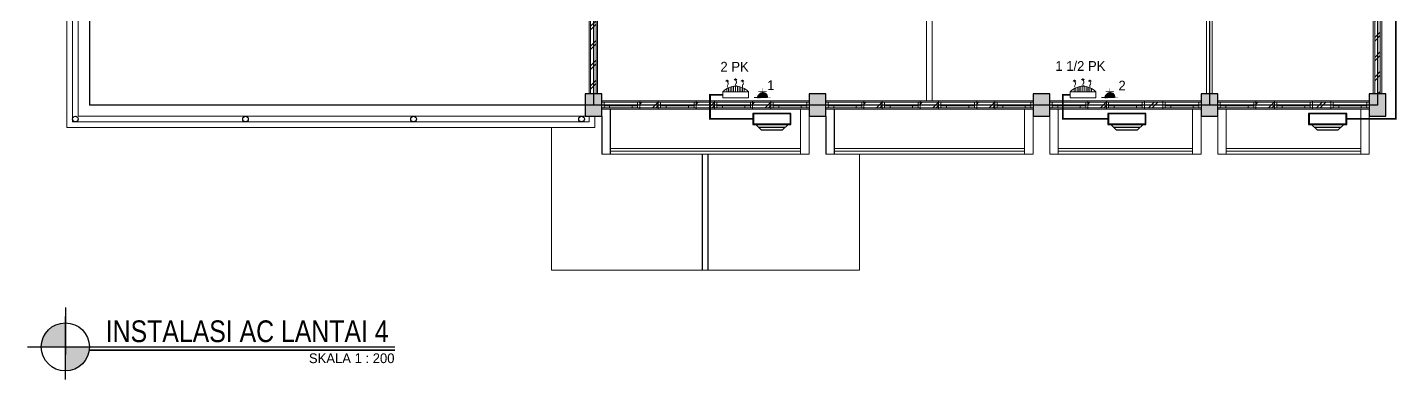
# Model space of a CAD drawing. Header units: millimetres. Extents: x -11 to 19657, y -101 to 50073.
# Drawn here: x 11271 to 16161, y 23905 to 25163 of the extents above; entities that cross this region are included whole.
import ezdxf

# ---------------------------------------------------------------- set-up
doc = ezdxf.new("R2010")
doc.units = ezdxf.units.MM
doc.linetypes.add('DASHED', pattern=[0.75, 0.5, -0.25])
for name, color, linetype in [('AC', 4, 'Continuous'), ('D1', 1, 'Continuous'), ('D2', 3, 'Continuous'), ('HT', 8, 'Continuous'), ('potongan', 210, 'Continuous')]:
    doc.layers.add(name, color=color, linetype=linetype)
for name, color, linetype, lineweight in [('ars', 11, 'Continuous', 5), ('DENAH', 7, 'Continuous', 0), ('dinding', 5, 'Continuous', 15), ('KOLOM', 1, 'Continuous', 30), ('kus', 63, 'Continuous', 15), ('LAMPU-LISTRIK', 22, 'Continuous', 0), ('lan', 7, 'Continuous', 15), ('PARTISI', 190, 'Continuous', 9), ('SANITAIR', 4, 'Continuous', 5), ('sol kol', 8, 'Continuous', 0)]:
    doc.layers.add(name, color=color, linetype=linetype, lineweight=lineweight)
doc.layers.add('as', color=1, linetype='Continuous', plot=False)
doc.styles.add('NOT', font='ARIALN.TTF')
doc.styles.add('style2', font='verdana.ttf')

# ---------------------------------------------------------------- blocks, each defined once
blk = doc.blocks.new('K1')
at = {"layer": 'KOLOM'}
blk.add_lwpolyline([(0.2, 0.15), (-0.2, 0.15), (-0.2, -0.15), (0.2, -0.15), (0.2, 0.15)], dxfattribs=at)
blk = doc.blocks.new('H')
at = {"layer": 'LAMPU-LISTRIK', "ltscale": 2}
blk.add_line((2116771, -303777), (2116700, -303777), dxfattribs=at)
at = {"layer": 'LAMPU-LISTRIK', "ltscale": 2, "const_width": 10}
for points in [[(2116880, -303647), (2116880, -303577)], [(2116700, -303777), (2116771, -303777)], [(2116970, -303647), (2116790, -303647)], [(2117060, -303777), (2116989, -303777)]]:
    blk.add_lwpolyline(points, dxfattribs=at)
blk.add_lwpolyline([(2116989, -303777, 1), (2116771, -303777)], format="xyb", dxfattribs=at)
blk = doc.blocks.new('01AROR1k')
for points in [[(21, 21), (16, 26), (0, 0)], [(21, -21), (16, -26), (0, 0)]]:
    blk.add_lwpolyline(points, close=True)
for centre, radius, start, end in [((13, 44), 46, 253.9459, 313.0849), ((68, -15), 35.6, 46.9151, 133.0849), ((120, 40), 40.1, 226.9151, 313.0849)]:
    blk.add_arc(centre, radius, start, end)
blk = doc.blocks.new('FDS')
at = {"layer": 'LAMPU-LISTRIK', "color": 2}
for p, q in [((4834.5, 21594.7), (4834.5, 21573.6)), ((4925.4, 21594.7), (4834.5, 21594.7)), ((4834.5, 21573.6), (4925.4, 21573.6)), ((4849, 21561.6), (4849, 21573.6)), ((4854.9, 21558.5), (4854.9, 21573.6)), ((4861, 21556.1), (4861, 21573.6)), ((4866.8, 21554.5), (4866.8, 21573.6)), ((4872.8, 21553.5), (4872.8, 21573.6)), ((4880, 21553.1), (4880, 21573.6)), ((4887.1, 21553.5), (4887.1, 21573.6)), ((4893.2, 21554.5), (4893.2, 21573.6)), ((4899, 21556.1), (4899, 21573.6)), ((4905, 21558.5), (4905, 21573.6)), ((4910.9, 21561.6), (4910.9, 21573.6)), ((4925.4, 21594.7), (4925.4, 21573.6))]:
    blk.add_line(p, q, dxfattribs=at)
blk.add_arc((4880, 21613.6), 60.5, 221.3856, 318.6144, dxfattribs=at)
at = {"layer": 'LAMPU-LISTRIK', "color": 2, "xscale": -0.1783600000298975, "yscale": 0.1783600000298975, "zscale": 0.17836, "rotation": 270}
for p in [(4850, 21531.2), (4879.9, 21526.2), (4904.1, 21531.1)]:
    blk.add_blockref('01AROR1k', p, dxfattribs=at)
blk = doc.blocks.new('HGD')
at = {"layer": 'AC'}
blk.add_line((4713.8, 19028.2), (4809.3, 19028.2), dxfattribs=at)
for points in [[(4693.4, 19037.9), (4829.7, 19037.9), (4829.7, 19076.8), (4693.4, 19076.8)], [(4695.4, 19039.9), (4827.8, 19039.9), (4827.8, 19074.9), (4695.4, 19074.9)]]:
    blk.add_lwpolyline(points, close=True, dxfattribs=at)
blk.add_lwpolyline([(4704.1, 19037.9), (4723.6, 19018.4), (4799.5, 19018.4), (4819, 19037.9)], dxfattribs=at)

msp = doc.modelspace()

# ---------------------------------------------------------------- hatches: boundary and pattern name
at = {"layer": 'ars'}
h = msp.add_hatch(dxfattribs=at)
h.set_pattern_fill('TEMBOK', color=256, scale=50)
h.set_pattern_definition([(45, (14092.17, 24845.925), (-35.3553, 35.3553), []), (45, (14104.67, 24845.925), (-35.3553, 35.3553), [])])
h.paths.add_polyline_path([(13302.17, 24925.92), (13302.17, 25745.92), (13282.17, 25745.92), (13282.17, 24925.92)])
h = msp.add_hatch(dxfattribs=at)
h.set_pattern_fill('TEMBOK', color=256, scale=50)
h.set_pattern_definition([(45, (13892.17, 24845.925), (-35.3553, 35.3553), []), (45, (13904.67, 24845.925), (-35.3553, 35.3553), [])])
h.paths.add_polyline_path([(16102.17, 24925.92), (16102.17, 25745.92), (16082.17, 25745.92), (16082.17, 24925.92)])
h = msp.add_hatch(dxfattribs=at)
h.set_pattern_fill('TEMBOK', color=256, scale=50)
h.set_pattern_definition([(45, (12632.17, 24570.925), (-35.3553, 35.3553), []), (45, (12644.67, 24570.925), (-35.3553, 35.3553), [])])
h.paths.add_polyline_path([(13523.51, 24895.92), (13458.17, 24895.92), (13458.17, 24875.92), (13523.51, 24875.92)])
h = msp.add_hatch(dxfattribs=at)
h.set_pattern_fill('TEMBOK', color=256, scale=50)
h.set_pattern_definition([(45, (12833.506, 24570.925), (-35.3553, 35.3553), []), (45, (12846.006, 24570.925), (-35.3553, 35.3553), [])])
h.paths.add_polyline_path([(13724.84, 24895.92), (13659.51, 24895.92), (13659.51, 24875.92), (13724.84, 24875.92)])
h = msp.add_hatch(dxfattribs=at)
h.set_pattern_fill('TEMBOK', color=256, scale=50)
h.set_pattern_definition([(45, (13034.84, 24570.925), (-35.3553, 35.3553), []), (45, (13047.34, 24570.925), (-35.3553, 35.3553), [])])
h.paths.add_polyline_path([(13926.17, 24895.92), (13860.84, 24895.92), (13860.84, 24875.92), (13926.17, 24875.92)])
h = msp.add_hatch(dxfattribs=at)
h.set_pattern_fill('TEMBOK', color=256, scale=50)
h.set_pattern_definition([(45, (13432.17, 24570.925), (-35.3553, 35.3553), []), (45, (13444.67, 24570.925), (-35.3553, 35.3553), [])])
h.paths.add_polyline_path([(14323.51, 24895.92), (14258.17, 24895.92), (14258.17, 24875.92), (14323.51, 24875.92)])
h = msp.add_hatch(dxfattribs=at)
h.set_pattern_fill('TEMBOK', color=256, scale=50)
h.set_pattern_definition([(45, (13633.506, 24570.925), (-35.3553, 35.3553), []), (45, (13646.006, 24570.925), (-35.3553, 35.3553), [])])
h.paths.add_polyline_path([(14524.84, 24895.92), (14459.51, 24895.92), (14459.51, 24875.92), (14524.84, 24875.92)])
h = msp.add_hatch(dxfattribs=at)
h.set_pattern_fill('TEMBOK', color=256, scale=50)
h.set_pattern_definition([(45, (13834.84, 24570.925), (-35.3553, 35.3553), []), (45, (13847.34, 24570.925), (-35.3553, 35.3553), [])])
h.paths.add_polyline_path([(14726.17, 24895.92), (14660.84, 24895.92), (14660.84, 24875.92), (14726.17, 24875.92)])
h = msp.add_hatch(dxfattribs=at)
h.set_pattern_fill('TEMBOK', color=256, scale=50)
h.set_pattern_definition([(45, (14232.17, 24570.925), (-35.3553, 35.3553), []), (45, (14244.67, 24570.925), (-35.3553, 35.3553), [])])
h.paths.add_polyline_path([(15124.17, 24895.92), (15058.17, 24895.92), (15058.17, 24875.92), (15124.17, 24875.92)])
h = msp.add_hatch(dxfattribs=at)
h.set_pattern_fill('TEMBOK', color=256, scale=50)
h.set_pattern_definition([(45, (14404.17, 24570.925), (-35.3553, 35.3553), []), (45, (14416.67, 24570.925), (-35.3553, 35.3553), [])])
h.paths.add_polyline_path([(15326.17, 24895.92), (15260.17, 24895.92), (15260.17, 24875.92), (15326.17, 24875.92)])
h = msp.add_hatch(dxfattribs=at)
h.set_pattern_fill('TEMBOK', color=256, scale=50)
h.set_pattern_definition([(45, (14832.17, 24570.925), (-35.3553, 35.3553), []), (45, (14844.67, 24570.925), (-35.3553, 35.3553), [])])
h.paths.add_polyline_path([(15724.17, 24895.92), (15658.17, 24895.92), (15658.17, 24875.92), (15724.17, 24875.92)])
h = msp.add_hatch(dxfattribs=at)
h.set_pattern_fill('TEMBOK', color=256, scale=50)
h.set_pattern_definition([(45, (15004.17, 24570.925), (-35.3553, 35.3553), []), (45, (15016.67, 24570.925), (-35.3553, 35.3553), [])])
h.paths.add_polyline_path([(15926.17, 24895.92), (15860.17, 24895.92), (15860.17, 24875.92), (15926.17, 24875.92)])
at = {"layer": 'DENAH'}
for points in [[(11320.49, 24021.86), (11407.01, 24021.86), (11407.01, 24107.78, 0.4162419)], [(11493.53, 24021.86), (11407.01, 24021.86), (11407.01, 23935.94, 0.4162419)]]:
    msp.add_hatch(color=256, dxfattribs=at).paths.add_polyline_path(points)
at = {"layer": 'potongan', "ltscale": 150}
h = msp.add_hatch(dxfattribs=at)
h.set_pattern_fill('ANSI31', color=256, scale=1.3, angle=-180, style=0)
h.set_pattern_definition([(135, (1218133.44291, -406955.61699), (0.114904851943, 0.114904851943), [])])
edge = h.paths.add_edge_path()
edge.add_ellipse((13895.9, 24912.65), major_axis=(-12.57, 12.57), ratio=1, start_angle=225, end_angle=405, ccw=False)
edge.add_line((13913.68, 24912.65), (13878.12, 24912.65))
h = msp.add_hatch(dxfattribs=at)
h.set_pattern_fill('ANSI31', color=256, scale=1.3, angle=-180, style=0)
h.set_pattern_definition([(135, (1219373.91733, -406955.61699), (0.114904851943, 0.114904851943), [])])
edge = h.paths.add_edge_path()
edge.add_ellipse((15136.37, 24912.65), major_axis=(-12.57, 12.57), ratio=1, start_angle=225, end_angle=405, ccw=False)
edge.add_line((15154.16, 24912.65), (15118.59, 24912.65))
at = {"layer": 'sol kol'}
for points in [[(13262.17, 24925.92), (13262.17, 24845.92), (13322.17, 24845.92), (13322.17, 24925.92)], [(14062.17, 24925.92), (14062.17, 24845.92), (14122.17, 24845.92), (14122.17, 24925.92)], [(14862.17, 24925.92), (14862.17, 24845.92), (14922.17, 24845.92), (14922.17, 24925.92)], [(15462.17, 24925.92), (15462.17, 24845.92), (15522.17, 24845.92), (15522.17, 24925.92)], [(16062.17, 24925.92), (16062.17, 24845.92), (16122.17, 24845.92), (16122.17, 24925.92)]]:
    msp.add_hatch(color=256, dxfattribs=at).paths.add_polyline_path(points)

# ---------------------------------------------------------------- linework, layer by layer
for p, q in [((13322.17, 24845.92), (13322.17, 24710.92)), ((13352.17, 24870.92), (13352.17, 24710.92)), ((14122.17, 24845.92), (14122.17, 24710.92)), ((14152.17, 24870.92), (14152.17, 24710.92)), ((13682.17, 24295.92), (13682.17, 24710.92)), ((13702.17, 24295.92), (13702.17, 24710.92))]:
    msp.add_line(p, q)
for centre in [(11442.17, 24835.92), (12049.84, 24835.92), (12649.84, 24835.92), (13249.84, 24835.92)]:
    msp.add_circle(centre, 10)
at = {"layer": 'ars'}
for points in [[(13302.17, 24925.92), (13302.17, 25745.92), (13282.17, 25745.92), (13282.17, 24925.92)], [(16102.17, 24925.92), (16102.17, 25745.92), (16082.17, 25745.92), (16082.17, 24925.92)], [(13523.51, 24895.92), (13458.17, 24895.92), (13458.17, 24875.92), (13523.51, 24875.92)], [(13724.84, 24895.92), (13659.51, 24895.92), (13659.51, 24875.92), (13724.84, 24875.92)], [(13926.17, 24895.92), (13860.84, 24895.92), (13860.84, 24875.92), (13926.17, 24875.92)], [(14323.51, 24895.92), (14258.17, 24895.92), (14258.17, 24875.92), (14323.51, 24875.92)], [(14524.84, 24895.92), (14459.51, 24895.92), (14459.51, 24875.92), (14524.84, 24875.92)], [(14726.17, 24895.92), (14660.84, 24895.92), (14660.84, 24875.92), (14726.17, 24875.92)], [(15124.17, 24895.92), (15058.17, 24895.92), (15058.17, 24875.92), (15124.17, 24875.92)], [(15326.17, 24895.92), (15260.17, 24895.92), (15260.17, 24875.92), (15326.17, 24875.92)], [(15724.17, 24895.92), (15658.17, 24895.92), (15658.17, 24875.92), (15724.17, 24875.92)], [(15926.17, 24895.92), (15860.17, 24895.92), (15860.17, 24875.92), (15926.17, 24875.92)]]:
    msp.add_lwpolyline(points, close=True, dxfattribs=at)
for points in [[(14032.17, 24730.92), (13352.17, 24730.92)], [(14032.17, 24720.92), (13352.17, 24720.92)], [(14832.17, 24730.92), (14152.17, 24730.92)], [(14832.17, 24720.92), (14152.17, 24720.92)], [(15432.17, 24730.92), (14952.17, 24730.92)], [(15432.17, 24720.92), (14952.17, 24720.92)], [(16032.17, 24730.92), (15552.17, 24730.92)], [(16032.17, 24720.92), (15552.17, 24720.92)]]:
    msp.add_lwpolyline(points, dxfattribs=at)
at = {"layer": 'as'}
msp.add_line((13292.17, 27085.92), (13292.17, 24885.92), dxfattribs=at)
for points in [[(14092.17, 27085.92), (11492.17, 27085.92), (11492.17, 24885.92)], [(16092.17, 27085.92), (16092.17, 24885.92), (11492.17, 24885.92)], [(13292.17, 27085.92), (13292.17, 24885.92)], [(14892.17, 27085.92), (16092.17, 27085.92), (16092.17, 24885.92)], [(15492.17, 27085.92), (15492.17, 24885.92)]]:
    msp.add_lwpolyline(points, dxfattribs=at)
at = {"layer": 'D1', "color": 7, "const_width": 5.42}
msp.add_lwpolyline([(11492.34, 24010.12), (12583.33, 24010.12)], dxfattribs=at)
at = {"layer": 'D1', "color": 7}
msp.add_circle((11406.41, 24021.86), 85.92, dxfattribs=at)
at = {"layer": 'D2', "linetype": 'DASHED', "ltscale": 60.3, "const_width": 6.06}
for points in [[(16058.26, 25477.9), (16058.26, 25531.43), (16157.48, 25531.43), (16157.48, 24836.55), (15982.43, 24836.55), (16010.4, 24836.55)], [(13861.49, 24836.55), (13708.57, 24836.55), (13708.57, 24922.24), (13754.58, 24922.24)], [(15129.25, 24836.55), (14968.18, 24836.55), (14968.18, 24922.24), (14995.06, 24922.24)]]:
    msp.add_lwpolyline(points, dxfattribs=at)
at = {"layer": 'dinding'}
for p, q in [((11412.17, 24805.92), (11412.17, 27165.92)), ((11432.17, 24825.92), (11432.17, 27145.92)), ((13277.17, 24825.92), (13277.17, 24845.92)), ((13297.17, 24805.92), (13297.17, 24845.92)), ((13297.17, 24805.92), (11412.17, 24805.92)), ((13277.17, 24825.92), (11432.17, 24825.92))]:
    msp.add_line(p, q, dxfattribs=at)
for points in [[(13307.17, 24925.92), (13307.17, 25745.92), (13277.17, 25745.92), (13277.17, 24925.92)], [(16107.17, 24925.92), (16107.17, 25745.92), (16077.17, 25745.92), (16077.17, 24925.92)], [(13523.51, 24900.92), (13458.17, 24900.92), (13458.17, 24870.92), (13523.51, 24870.92)], [(13724.84, 24900.92), (13659.51, 24900.92), (13659.51, 24870.92), (13724.84, 24870.92)], [(13926.17, 24900.92), (13860.84, 24900.92), (13860.84, 24870.92), (13926.17, 24870.92)], [(14323.51, 24900.92), (14258.17, 24900.92), (14258.17, 24870.92), (14323.51, 24870.92)], [(14524.84, 24900.92), (14459.51, 24900.92), (14459.51, 24870.92), (14524.84, 24870.92)], [(14726.17, 24900.92), (14660.84, 24900.92), (14660.84, 24870.92), (14726.17, 24870.92)], [(15124.17, 24900.92), (15058.17, 24900.92), (15058.17, 24870.92), (15124.17, 24870.92)], [(15326.17, 24900.92), (15260.17, 24900.92), (15260.17, 24870.92), (15326.17, 24870.92)], [(15724.17, 24900.92), (15658.17, 24900.92), (15658.17, 24870.92), (15724.17, 24870.92)], [(15926.17, 24900.92), (15860.17, 24900.92), (15860.17, 24870.92), (15926.17, 24870.92)]]:
    msp.add_lwpolyline(points, close=True, dxfattribs=at)
at = {"layer": 'HT'}
for p, q in [((11407.01, 24162.66), (11407.01, 23994.92)), ((11407.01, 23905.08), (11407.01, 24130.55)), ((11270.81, 24021.86), (12583.33, 24021.86))]:
    msp.add_line(p, q, dxfattribs=at)
at = {"layer": 'kus'}
for p, q in [((13450.17, 24895.92), (13330.17, 24895.92)), ((13651.51, 24895.92), (13531.51, 24895.92)), ((13852.84, 24895.92), (13732.84, 24895.92)), ((14054.17, 24895.92), (13934.17, 24895.92)), ((14250.17, 24895.92), (14130.17, 24895.92)), ((14451.51, 24895.92), (14331.51, 24895.92)), ((14652.84, 24895.92), (14532.84, 24895.92)), ((14854.17, 24895.92), (14734.17, 24895.92)), ((15050.17, 24895.92), (14930.17, 24895.92)), ((15252.17, 24895.92), (15132.17, 24895.92)), ((15454.17, 24895.92), (15334.17, 24895.92)), ((15650.17, 24895.92), (15530.17, 24895.92)), ((15852.17, 24895.92), (15732.17, 24895.92)), ((16054.17, 24895.92), (15934.17, 24895.92)), ((13450.17, 24882.92), (13330.17, 24882.92)), ((13450.17, 24875.92), (13330.17, 24875.92)), ((13350.17, 24882.92), (13350.17, 24875.92)), ((13430.17, 24882.92), (13430.17, 24875.92)), ((13651.51, 24882.92), (13531.51, 24882.92)), ((13651.51, 24875.92), (13531.51, 24875.92)), ((13551.51, 24882.92), (13551.51, 24875.92)), ((13631.51, 24882.92), (13631.51, 24875.92)), ((13852.84, 24882.92), (13732.84, 24882.92)), ((13852.84, 24875.92), (13732.84, 24875.92)), ((13752.84, 24882.92), (13752.84, 24875.92)), ((13832.84, 24882.92), (13832.84, 24875.92)), ((14054.17, 24882.92), (13934.17, 24882.92)), ((14054.17, 24875.92), (13934.17, 24875.92)), ((13954.17, 24882.92), (13954.17, 24875.92)), ((14034.17, 24882.92), (14034.17, 24875.92)), ((14250.17, 24882.92), (14130.17, 24882.92)), ((14250.17, 24875.92), (14130.17, 24875.92)), ((14150.17, 24882.92), (14150.17, 24875.92)), ((14230.17, 24882.92), (14230.17, 24875.92)), ((14451.51, 24882.92), (14331.51, 24882.92)), ((14451.51, 24875.92), (14331.51, 24875.92)), ((14351.51, 24882.92), (14351.51, 24875.92)), ((14431.51, 24882.92), (14431.51, 24875.92)), ((14652.84, 24882.92), (14532.84, 24882.92)), ((14652.84, 24875.92), (14532.84, 24875.92)), ((14552.84, 24882.92), (14552.84, 24875.92)), ((14632.84, 24882.92), (14632.84, 24875.92)), ((14854.17, 24882.92), (14734.17, 24882.92)), ((14854.17, 24875.92), (14734.17, 24875.92)), ((14754.17, 24882.92), (14754.17, 24875.92)), ((14834.17, 24882.92), (14834.17, 24875.92)), ((15050.17, 24882.92), (14930.17, 24882.92)), ((15050.17, 24875.92), (14930.17, 24875.92)), ((14950.17, 24882.92), (14950.17, 24875.92)), ((15030.17, 24882.92), (15030.17, 24875.92)), ((15252.17, 24882.92), (15132.17, 24882.92)), ((15252.17, 24875.92), (15132.17, 24875.92)), ((15152.17, 24882.92), (15152.17, 24875.92)), ((15232.17, 24882.92), (15232.17, 24875.92)), ((15454.17, 24882.92), (15334.17, 24882.92)), ((15454.17, 24875.92), (15334.17, 24875.92)), ((15354.17, 24882.92), (15354.17, 24875.92)), ((15434.17, 24882.92), (15434.17, 24875.92)), ((15650.17, 24882.92), (15530.17, 24882.92)), ((15650.17, 24875.92), (15530.17, 24875.92)), ((15550.17, 24882.92), (15550.17, 24875.92)), ((15630.17, 24882.92), (15630.17, 24875.92)), ((15852.17, 24882.92), (15732.17, 24882.92)), ((15852.17, 24875.92), (15732.17, 24875.92)), ((15752.17, 24882.92), (15752.17, 24875.92)), ((15832.17, 24882.92), (15832.17, 24875.92)), ((16054.17, 24882.92), (15934.17, 24882.92)), ((16054.17, 24875.92), (15934.17, 24875.92)), ((15954.17, 24882.92), (15954.17, 24875.92)), ((16034.17, 24882.92), (16034.17, 24875.92))]:
    msp.add_line(p, q, dxfattribs=at)
for points in [[(13330.17, 24875.92), (13322.17, 24875.92), (13322.17, 24895.92), (13330.17, 24895.92)], [(13458.17, 24875.92), (13450.17, 24875.92), (13450.17, 24895.92), (13458.17, 24895.92)], [(13531.51, 24875.92), (13523.51, 24875.92), (13523.51, 24895.92), (13531.51, 24895.92)], [(13659.51, 24875.92), (13651.51, 24875.92), (13651.51, 24895.92), (13659.51, 24895.92)], [(13732.84, 24875.92), (13724.84, 24875.92), (13724.84, 24895.92), (13732.84, 24895.92)], [(13860.84, 24875.92), (13852.84, 24875.92), (13852.84, 24895.92), (13860.84, 24895.92)], [(13934.17, 24875.92), (13926.17, 24875.92), (13926.17, 24895.92), (13934.17, 24895.92)], [(14062.17, 24875.92), (14054.17, 24875.92), (14054.17, 24895.92), (14062.17, 24895.92)], [(14130.17, 24875.92), (14122.17, 24875.92), (14122.17, 24895.92), (14130.17, 24895.92)], [(14258.17, 24875.92), (14250.17, 24875.92), (14250.17, 24895.92), (14258.17, 24895.92)], [(14331.51, 24875.92), (14323.51, 24875.92), (14323.51, 24895.92), (14331.51, 24895.92)], [(14459.51, 24875.92), (14451.51, 24875.92), (14451.51, 24895.92), (14459.51, 24895.92)], [(14532.84, 24875.92), (14524.84, 24875.92), (14524.84, 24895.92), (14532.84, 24895.92)], [(14660.84, 24875.92), (14652.84, 24875.92), (14652.84, 24895.92), (14660.84, 24895.92)], [(14734.17, 24875.92), (14726.17, 24875.92), (14726.17, 24895.92), (14734.17, 24895.92)], [(14862.17, 24875.92), (14854.17, 24875.92), (14854.17, 24895.92), (14862.17, 24895.92)], [(14930.17, 24875.92), (14922.17, 24875.92), (14922.17, 24895.92), (14930.17, 24895.92)], [(15058.17, 24875.92), (15050.17, 24875.92), (15050.17, 24895.92), (15058.17, 24895.92)], [(15132.17, 24875.92), (15124.17, 24875.92), (15124.17, 24895.92), (15132.17, 24895.92)], [(15260.17, 24875.92), (15252.17, 24875.92), (15252.17, 24895.92), (15260.17, 24895.92)], [(15334.17, 24875.92), (15326.17, 24875.92), (15326.17, 24895.92), (15334.17, 24895.92)], [(15462.17, 24875.92), (15454.17, 24875.92), (15454.17, 24895.92), (15462.17, 24895.92)], [(15530.17, 24875.92), (15522.17, 24875.92), (15522.17, 24895.92), (15530.17, 24895.92)], [(15658.17, 24875.92), (15650.17, 24875.92), (15650.17, 24895.92), (15658.17, 24895.92)], [(15732.17, 24875.92), (15724.17, 24875.92), (15724.17, 24895.92), (15732.17, 24895.92)], [(15860.17, 24875.92), (15852.17, 24875.92), (15852.17, 24895.92), (15860.17, 24895.92)], [(15934.17, 24875.92), (15926.17, 24875.92), (15926.17, 24895.92), (15934.17, 24895.92)], [(16062.17, 24875.92), (16054.17, 24875.92), (16054.17, 24895.92), (16062.17, 24895.92)]]:
    msp.add_lwpolyline(points, close=True, dxfattribs=at)
at = {"layer": 'lan'}
for p, q in [((14032.17, 24870.92), (14032.17, 24710.92)), ((14062.17, 24845.92), (14062.17, 24710.92)), ((14832.17, 24870.92), (14832.17, 24710.92)), ((14862.17, 24845.92), (14862.17, 24710.92)), ((14922.17, 24845.92), (14922.17, 24710.92)), ((14952.17, 24870.92), (14952.17, 24710.92)), ((15432.17, 24870.92), (15432.17, 24710.92)), ((15462.17, 24845.92), (15462.17, 24710.92)), ((15522.17, 24845.92), (15522.17, 24710.92)), ((15552.17, 24870.92), (15552.17, 24710.92)), ((16032.17, 24870.92), (16032.17, 24710.92)), ((16062.17, 24845.92), (16062.17, 24710.92)), ((13142.17, 24295.92), (13142.17, 24805.92)), ((14242.17, 24710.92), (14242.17, 24295.92)), ((14242.17, 24295.92), (13142.17, 24295.92))]:
    msp.add_line(p, q, dxfattribs=at)
for points in [[(13458.17, 24870.92), (13322.17, 24870.92), (13322.17, 24900.92), (13458.17, 24900.92)], [(13659.51, 24870.92), (13523.51, 24870.92), (13523.51, 24900.92), (13659.51, 24900.92)], [(13860.84, 24870.92), (13724.84, 24870.92), (13724.84, 24900.92), (13860.84, 24900.92)], [(14062.17, 24870.92), (13926.17, 24870.92), (13926.17, 24900.92), (14062.17, 24900.92)], [(14258.17, 24870.92), (14122.17, 24870.92), (14122.17, 24900.92), (14258.17, 24900.92)], [(14459.51, 24870.92), (14323.51, 24870.92), (14323.51, 24900.92), (14459.51, 24900.92)], [(14660.84, 24870.92), (14524.84, 24870.92), (14524.84, 24900.92), (14660.84, 24900.92)], [(14862.17, 24870.92), (14726.17, 24870.92), (14726.17, 24900.92), (14862.17, 24900.92)], [(15058.17, 24870.92), (14922.17, 24870.92), (14922.17, 24900.92), (15058.17, 24900.92)], [(15260.17, 24870.92), (15124.17, 24870.92), (15124.17, 24900.92), (15260.17, 24900.92)], [(15462.17, 24870.92), (15326.17, 24870.92), (15326.17, 24900.92), (15462.17, 24900.92)], [(15658.17, 24870.92), (15522.17, 24870.92), (15522.17, 24900.92), (15658.17, 24900.92)], [(15860.17, 24870.92), (15724.17, 24870.92), (15724.17, 24900.92), (15860.17, 24900.92)], [(16062.17, 24870.92), (15926.17, 24870.92), (15926.17, 24900.92), (16062.17, 24900.92)]]:
    msp.add_lwpolyline(points, close=True, dxfattribs=at)
for points in [[(14062.17, 24710.92), (13322.17, 24710.92)], [(14862.17, 24710.92), (14122.17, 24710.92)], [(15462.17, 24710.92), (14922.17, 24710.92)], [(16062.17, 24710.92), (15522.17, 24710.92)]]:
    msp.add_lwpolyline(points, dxfattribs=at)
at = {"layer": 'PARTISI'}
for points in [[(14482.17, 24900.92), (14502.17, 24900.92), (14502.17, 25775.92), (14482.17, 25775.92)], [(15482.17, 24925.92), (15502.17, 24925.92), (15502.17, 25745.92), (15482.17, 25745.92)]]:
    msp.add_lwpolyline(points, close=True, dxfattribs=at)
at = {"layer": 'SANITAIR'}
msp.add_lwpolyline([(13292.17, 24845.92), (11452.17, 24845.92), (11452.17, 27125.92), (13292.17, 27125.92)], dxfattribs=at)

# ---------------------------------------------------------------- block references
at = {"layer": 'D1', "xscale": 0.1637999999102249, "yscale": 0.1637999999147723, "zscale": 0.1638}
for p in [(-332849.05, 74671.25), (-331608.58, 74671.25)]:
    msp.add_blockref('H', p, dxfattribs=at)
at = {"layer": 'KOLOM', "xscale": 200, "yscale": 200, "zscale": 200, "rotation": 90}
for p in [(13292.17, 24885.92), (14092.17, 24885.92), (14892.17, 24885.92), (15492.17, 24885.92), (16092.17, 24885.92)]:
    msp.add_blockref('K1', p, dxfattribs=at)
at = {"layer": 'lan', "xscale": -1, "rotation": 180}
for p in [(8920.04, 46506.41), (10160.51, 46506.41)]:
    msp.add_blockref('FDS', p, dxfattribs=at)
at = {"layer": 'lan'}
for p in [(9168.07, 5779.17), (10435.82, 5779.17), (11152.73, 5779.17)]:
    msp.add_blockref('HGD', p, dxfattribs=at)

# ---------------------------------------------------------------- texts
at = {"color": 0}
for s, insert, char_height, width, attachment_point, style in [('{\\fCentury Gothic|b0|i0|c0|p34;2 PK}', (13846.83, 25040.27), 34.8365, 386.3687, 3, 'style2'), ('{\\fCentury Gothic|b0|i0|c0|p34;1 1/2 PK}', (15120.5, 25042.93), 34.8365, 386.3687, 3, 'style2'), ('{\\fCentury Gothic|b0|i0|c0|p34;1}', (13938.71, 24974.4), 34.8365, 386.3687, 3, 'style2'), ('{\\fCentury Gothic|b0|i0|c0|p34;2}', (15193.04, 24973.02), 34.8365, 386.3687, 3, 'style2'), ('INSTALASI AC LANTAI 4', (11550.64, 24116.61), 77.4144, 2287.7651, 1, 'NOT'), ('{\\fCentury Gothic|b0|i0|c0|p34;SKALA 1 : 200}', (12581.77, 23998.79), 34.8365, 386.3687, 3, 'style2')]:
    msp.add_mtext(s, dxfattribs=dict(at, insert=insert, char_height=char_height, width=width, attachment_point=attachment_point, style=style))

doc.saveas('drawing.dxf')
